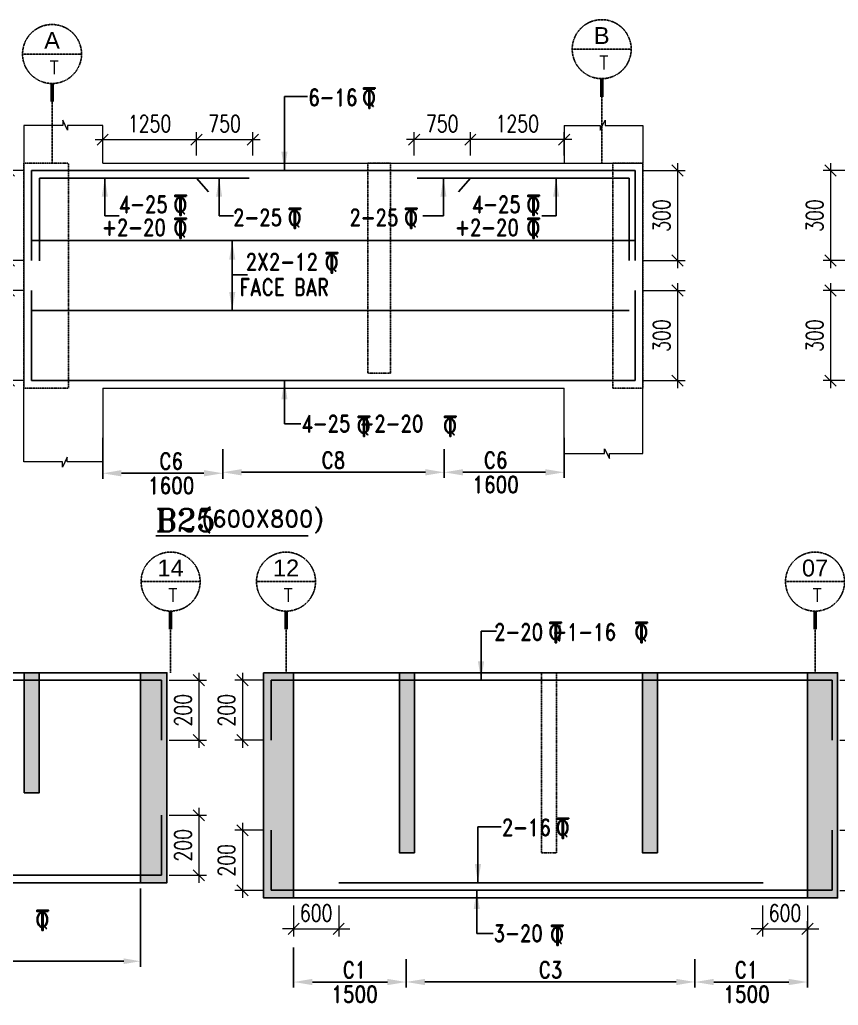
# Model space of a CAD drawing. Header units: millimetres. Extents: x 2061841 to 105821645, y -77612 to 48520811.
# Drawn here: x 2562971 to 2573880, y 15171 to 28305 of the extents above; entities that cross this region are included whole.
import ezdxf
from ezdxf.enums import TextEntityAlignment as Align

# ---------------------------------------------------------------- set-up
doc = ezdxf.new("R2010")
doc.units = ezdxf.units.MM
doc.header["$LTSCALE"] = 10
doc.header["$MEASUREMENT"] = 0
for name, pattern in [('$0$HIDDEN', [0.375, 0.25, -0.125]), ('BASEMENT COLUMN SETTING OUT-PART 2_R4$0$CENTER', [2, 1.25, -0.25, 0.25, -0.25]), ('CENTER', [2, 1.25, -0.25, 0.25, -0.25])]:
    doc.linetypes.add(name, pattern=pattern)
for name, color, linetype in [('A-Grid-Tower', 8, 'CENTER'), ('BASEMENT COLUMN SETTING OUT-PART 2_R4$0$A-GRID-MAIN', 2, 'BASEMENT COLUMN SETTING OUT-PART 2_R4$0$CENTER'), ('BEAM', 4, 'Continuous'), ('BEAM HATCH', 252, 'Continuous'), ('BEAM STIRRUPS', 3, 'Continuous'), ('LEADER', 3, 'Continuous'), ('REIN', 1, 'Continuous'), ('SHEET', 7, 'Continuous'), ('VIN_BEAM', 4, 'Continuous')]:
    doc.layers.add(name, color=color, linetype=linetype)
doc.layers.add('TEXT', color=2, linetype='Continuous', lineweight=25)
doc.layers.add('VIN_SLAB DIMENSION', color=3, linetype='Continuous', lineweight=13)
doc.styles.add('200', font='romand.shx', dxfattribs={"width": 0.8, "height": 225})
doc.styles.add('BASEMENT COLUMN SETTING OUT-PART 2_R4$0$MAS-TXTL', font='arial.ttf', dxfattribs={"height": 200})
doc.styles.add('BASEMENT COLUMN SETTING OUT-PART 2_R4$0$MAS-TXTS', font='romans.shx', dxfattribs={"width": 0.8, "height": 180})
doc.styles.add('PK', font='romand.shx', dxfattribs={"width": 0.7, "height": 225})
doc.styles.add('PRP 100', font='romand.shx', dxfattribs={"width": 0.75})
doc.styles.add('RD', font='romand.shx', dxfattribs={"width": 0.9, "height": 225})
doc.styles.add('ROMAND', font='romand', dxfattribs={"height": 200})
doc.styles.add('RT', font='romant.shx', dxfattribs={"height": 250})
doc.dimstyles.new('dim', dxfattribs={"dimtxt": 225, "dimasz": 150, "dimexe": 100, "dimexo": 100, "dimgap": 100, "dimtad": 1, "dimdec": 0, "dimlfac": -1, "dimrnd": 5, "dimdsep": 46, "dimtxsty": 'PRP 100', "dimblk": 'OBLIQUE', "dimcen": 1.5, "dimdle": 100, "dimclrd": 3, "dimclre": 3, "dimclrt": 2, "dimadec": 0, "dimazin": 0, "dimtfac": 1, "dimtdec": 0, "dimtix": 1, "dimtmove": 0, "dimatfit": 3, "dimldrblk": 'OBLIQUE', "dimfxl": 200, "dimlwd": -1, "dimlwe": -1, "dimarcsym": 0})
doc.dimstyles.new('GR', dxfattribs={"dimtxt": 225, "dimasz": 100, "dimexe": 50, "dimexo": 50, "dimgap": 40, "dimtad": 1, "dimdec": 0, "dimzin": 0, "dimdsep": 46, "dimtxsty": 'RD', "dimblk1": 'OBLIQUE', "dimblk2": 'OBLIQUE', "dimsah": 1, "dimcen": 0, "dimdle": 100, "dimclrd": 3, "dimclre": 3, "dimclrt": 2, "dimadec": 0, "dimazin": 0, "dimtfac": 1, "dimtdec": 0, "dimtix": 1, "dimtmove": 0, "dimatfit": 3, "dimfxl": 1, "dimtolj": 1, "dimtzin": 0, "dimarcsym": 0})
doc.dimstyles.new('GR2', dxfattribs={"dimtxt": 225, "dimasz": 100, "dimexe": 75, "dimexo": 75, "dimgap": 50, "dimtad": 1, "dimdec": 0, "dimdsep": 46, "dimtxsty": '200', "dimblk1": 'OBLIQUE', "dimblk2": 'OBLIQUE', "dimsah": 1, "dimcen": 50, "dimdle": 75, "dimclrd": 3, "dimclre": 3, "dimclrt": 2, "dimadec": 0, "dimazin": 0, "dimtfac": 1, "dimtdec": 0, "dimtix": 1, "dimtmove": 0, "dimatfit": 3, "dimldrblk": 'OBLIQUE', "dimfxl": 1, "dimtolj": 1, "dimtzin": 0, "dimarcsym": 0})

# ---------------------------------------------------------------- blocks, each defined once
blk = doc.blocks.new('_Oblique')
at = {"color": 0, "linetype": 'ByBlock', "lineweight": -2}
blk.add_line((-0.5, -0.5), (0.5, 0.5), dxfattribs=at)
blk = doc.blocks.new('*D2455')
at = {"layer": 'Defpoints', "color": 0, "transparency": 16777216}
for p in [(2565327, 26707), (2564077, 26395, 0), (2565327, 26395, 0)]:
    blk.add_point(p, dxfattribs=at)
at = {"layer": 'VIN_SLAB DIMENSION', "color": 3, "transparency": 16777216}
for p, q in [((2564077, 26495), (2564077, 26807)), ((2565327, 26495), (2565327, 26807)), ((2563977, 26707), (2565427, 26707))]:
    blk.add_line(p, q, dxfattribs=at)
at = {"layer": 'VIN_SLAB DIMENSION', "color": 3, "transparency": 16777216, "xscale": 150, "yscale": 150, "zscale": 150, "rotation": 180}
blk.add_blockref('_Oblique', (2564077, 26707), dxfattribs=at)
at = {"layer": 'VIN_SLAB DIMENSION', "color": 3, "transparency": 16777216, "xscale": 150, "yscale": 150, "zscale": 150}
blk.add_blockref('_Oblique', (2565327, 26707), dxfattribs=at)
at = {"layer": 'VIN_SLAB DIMENSION', "color": 2, "transparency": 16777216, "insert": (2564702, 26920), "char_height": 225, "attachment_point": 5, "style": 'PRP 100'}
blk.add_mtext('1250', dxfattribs=at)
blk = doc.blocks.new('OBLIQUE')
blk = doc.blocks.new('A$C33BE299A')
at = {"layer": 'SHEET', "color": 4, "style": 'ROMAND'}
for s, height, p in [('T', 170, (-16.2, 0)), ('Q', 125, (-14.4, 26.9))]:
    blk.add_text(s, height=height, dxfattribs=at).set_placement(p)
blk = doc.blocks.new('*D2453')
at = {"layer": 'BEAM STIRRUPS', "color": 3, "lineweight": -2, "ltscale": 0.25, "transparency": 16777216}
for p, q in [((2564582, 16728), (2564582, 15683)), ((2558882, 16555), (2558882, 15683)), ((2564357, 15758), (2559107, 15758))]:
    blk.add_line(p, q, dxfattribs=at)
at = {"layer": 'BEAM STIRRUPS', "color": 3, "linetype": 'Continuous', "ltscale": 0.25, "transparency": 16777216}
for points in [[(2559107, 15796), (2559107, 15721), (2558882, 15758)], [(2564357, 15796), (2564357, 15721), (2564582, 15758)]]:
    blk.add_solid(points, dxfattribs=at)
at = {"layer": 'Defpoints', "color": 0, "linetype": 'Continuous', "ltscale": 0.25, "transparency": 16777216}
for p in [(2564582, 16803, 46), (2558882, 16630, 2), (2558882, 15758)]:
    blk.add_point(p, dxfattribs=at)
at = {"layer": 'BEAM STIRRUPS', "color": 2, "linetype": 'Continuous', "ltscale": 0.25, "transparency": 16777216, "insert": (2561732, 15921), "char_height": 225, "attachment_point": 5, "rotation": 360, "style": '200'}
blk.add_mtext('\\A1;B3', dxfattribs=at)
blk = doc.blocks.new('*D2357')
at = {"layer": 'Defpoints', "color": 0, "transparency": 16777216}
for p in [(2566622, 16603, 0), (2567222, 16603, 0), (2567222, 16189)]:
    blk.add_point(p, dxfattribs=at)
at = {"layer": 'VIN_SLAB DIMENSION', "color": 3, "transparency": 16777216}
for p, q in [((2566622, 16503), (2566622, 16089)), ((2567222, 16503), (2567222, 16089)), ((2566622, 16189), (2566472, 16189)), ((2566622, 16189), (2567222, 16189)), ((2567222, 16189), (2567372, 16189))]:
    blk.add_line(p, q, dxfattribs=at)
at = {"layer": 'VIN_SLAB DIMENSION', "color": 3, "transparency": 16777216, "xscale": 150, "yscale": 150, "zscale": 150}
blk.add_blockref('_Oblique', (2566622, 16189), dxfattribs=at)
at = {"layer": 'VIN_SLAB DIMENSION', "color": 3, "transparency": 16777216, "xscale": 150, "yscale": 150, "zscale": 150, "rotation": 180}
blk.add_blockref('_Oblique', (2567222, 16189), dxfattribs=at)
at = {"layer": 'VIN_SLAB DIMENSION', "color": 2, "transparency": 16777216, "insert": (2566922, 16401), "char_height": 225, "attachment_point": 5, "style": 'PRP 100'}
blk.add_mtext('600', dxfattribs=at)
blk = doc.blocks.new('*D2358')
at = {"layer": 'Defpoints', "color": 0, "transparency": 16777216}
for p in [(2572870, 16603, 0), (2573470, 16603, 0), (2573470, 16189)]:
    blk.add_point(p, dxfattribs=at)
at = {"layer": 'VIN_SLAB DIMENSION', "color": 3, "transparency": 16777216}
for p, q in [((2572870, 16503), (2572870, 16089)), ((2573470, 16503), (2573470, 16089)), ((2572870, 16189), (2572720, 16189)), ((2572870, 16189), (2573470, 16189)), ((2573470, 16189), (2573620, 16189))]:
    blk.add_line(p, q, dxfattribs=at)
at = {"layer": 'VIN_SLAB DIMENSION', "color": 3, "transparency": 16777216, "xscale": 150, "yscale": 150, "zscale": 150}
blk.add_blockref('_Oblique', (2572870, 16189), dxfattribs=at)
at = {"layer": 'VIN_SLAB DIMENSION', "color": 3, "transparency": 16777216, "xscale": 150, "yscale": 150, "zscale": 150, "rotation": 180}
blk.add_blockref('_Oblique', (2573470, 16189), dxfattribs=at)
at = {"layer": 'VIN_SLAB DIMENSION', "color": 2, "transparency": 16777216, "insert": (2573170, 16401), "char_height": 225, "attachment_point": 5, "style": 'PRP 100'}
blk.add_mtext('600', dxfattribs=at)
blk = doc.blocks.new('*D2407')
at = {"layer": 'Defpoints', "color": 0, "transparency": 16777216}
for p in [(2566077, 26707), (2565327, 26395), (2566077, 26395)]:
    blk.add_point(p, dxfattribs=at)
at = {"layer": 'VIN_SLAB DIMENSION', "color": 3, "transparency": 16777216}
for p, q in [((2565327, 26495), (2565327, 26807)), ((2566077, 26495), (2566077, 26807)), ((2565227, 26707), (2566177, 26707))]:
    blk.add_line(p, q, dxfattribs=at)
at = {"layer": 'VIN_SLAB DIMENSION', "color": 3, "transparency": 16777216, "xscale": 150, "yscale": 150, "zscale": 150, "rotation": 180}
blk.add_blockref('_Oblique', (2565327, 26707), dxfattribs=at)
at = {"layer": 'VIN_SLAB DIMENSION', "color": 3, "transparency": 16777216, "xscale": 150, "yscale": 150, "zscale": 150}
blk.add_blockref('_Oblique', (2566077, 26707), dxfattribs=at)
at = {"layer": 'VIN_SLAB DIMENSION', "color": 2, "transparency": 16777216, "insert": (2565702, 26920), "char_height": 225, "attachment_point": 5, "style": 'PRP 100'}
blk.add_mtext('750', dxfattribs=at)
blk = doc.blocks.new('*D2286')
at = {"layer": 'Defpoints', "color": 0, "transparency": 16777216}
for p in [(2568977, 26707), (2568977, 26395, 0), (2570227, 26395, 0)]:
    blk.add_point(p, dxfattribs=at)
at = {"layer": 'VIN_SLAB DIMENSION', "color": 3, "transparency": 16777216}
for p, q in [((2568977, 26495), (2568977, 26807)), ((2570227, 26495), (2570227, 26807)), ((2570327, 26707), (2568877, 26707))]:
    blk.add_line(p, q, dxfattribs=at)
at = {"layer": 'VIN_SLAB DIMENSION', "color": 3, "transparency": 16777216, "xscale": 150, "yscale": 150, "zscale": 150, "rotation": 180}
blk.add_blockref('_Oblique', (2568977, 26707), dxfattribs=at)
at = {"layer": 'VIN_SLAB DIMENSION', "color": 3, "transparency": 16777216, "xscale": 150, "yscale": 150, "zscale": 150}
blk.add_blockref('_Oblique', (2570227, 26707), dxfattribs=at)
at = {"layer": 'VIN_SLAB DIMENSION', "color": 2, "transparency": 16777216, "insert": (2569602, 26920), "char_height": 225, "attachment_point": 5, "style": 'PRP 100'}
blk.add_mtext('1250', dxfattribs=at)
blk = doc.blocks.new('*D2287')
at = {"layer": 'Defpoints', "color": 0, "transparency": 16777216}
for p in [(2568227, 26707), (2568227, 26395), (2568977, 26395)]:
    blk.add_point(p, dxfattribs=at)
at = {"layer": 'VIN_SLAB DIMENSION', "color": 3, "transparency": 16777216}
for p, q in [((2568227, 26495), (2568227, 26807)), ((2568977, 26495), (2568977, 26807)), ((2569077, 26707), (2568127, 26707))]:
    blk.add_line(p, q, dxfattribs=at)
at = {"layer": 'VIN_SLAB DIMENSION', "color": 3, "transparency": 16777216, "xscale": 150, "yscale": 150, "zscale": 150, "rotation": 180}
blk.add_blockref('_Oblique', (2568227, 26707), dxfattribs=at)
at = {"layer": 'VIN_SLAB DIMENSION', "color": 3, "transparency": 16777216, "xscale": 150, "yscale": 150, "zscale": 150}
blk.add_blockref('_Oblique', (2568977, 26707), dxfattribs=at)
at = {"layer": 'VIN_SLAB DIMENSION', "color": 2, "transparency": 16777216, "insert": (2568602, 26920), "char_height": 225, "attachment_point": 5, "style": 'PRP 100'}
blk.add_mtext('750', dxfattribs=at)
blk = doc.blocks.new('*D2288')
at = {"layer": 'BEAM', "color": 3, "lineweight": -2, "transparency": 16777216}
for p, q in [((2564077, 22735), (2564077, 22186)), ((2565677, 22580), (2565677, 22186)), ((2564327, 22261), (2565427, 22261))]:
    blk.add_line(p, q, dxfattribs=at)
at = {"layer": 'BEAM', "color": 3, "transparency": 16777216}
for points in [[(2564327, 22303), (2564327, 22219), (2564077, 22261)], [(2565427, 22303), (2565427, 22219), (2565677, 22261)]]:
    blk.add_solid(points, dxfattribs=at)
at = {"layer": 'Defpoints', "color": 0, "transparency": 16777216}
for p in [(2564077, 22810, 0), (2565677, 22655, 0), (2565677, 22261)]:
    blk.add_point(p, dxfattribs=at)
at = {"layer": 'BEAM', "color": 2, "transparency": 16777216, "char_height": 225, "attachment_point": 5, "style": '200'}
for s, insert in [('\\A1;C6', (2564990, 22423)), ('\\A1;1600', (2564990, 22098))]:
    blk.add_mtext(s, dxfattribs=dict(at, insert=insert))
blk = doc.blocks.new('*D2289')
at = {"layer": 'BEAM', "color": 3, "lineweight": -2, "transparency": 16777216}
for p, q in [((2570227, 22735), (2570227, 22199)), ((2568627, 22580), (2568627, 22199)), ((2569977, 22274), (2568877, 22274))]:
    blk.add_line(p, q, dxfattribs=at)
at = {"layer": 'BEAM', "color": 3, "transparency": 16777216}
for points in [[(2568877, 22315), (2568877, 22232), (2568627, 22274)], [(2569977, 22315), (2569977, 22232), (2570227, 22274)]]:
    blk.add_solid(points, dxfattribs=at)
at = {"layer": 'Defpoints', "color": 0, "transparency": 16777216}
for p in [(2570227, 22810, 0), (2568627, 22655, 0), (2568627, 22274)]:
    blk.add_point(p, dxfattribs=at)
at = {"layer": 'BEAM', "color": 2, "transparency": 16777216, "char_height": 225, "attachment_point": 5, "style": '200'}
for s, insert in [('\\A1;C6', (2569314, 22436)), ('\\A1;1600', (2569314, 22111))]:
    blk.add_mtext(s, dxfattribs=dict(at, insert=insert))
blk = doc.blocks.new('*D2290')
at = {"layer": 'BEAM', "color": 3, "lineweight": -2, "transparency": 16777216}
for p, q in [((2565677, 22505), (2565677, 22199)), ((2568627, 22580), (2568627, 22199)), ((2565927, 22274), (2568377, 22274))]:
    blk.add_line(p, q, dxfattribs=at)
at = {"layer": 'BEAM', "color": 3, "transparency": 16777216}
for points in [[(2565927, 22316), (2565927, 22232), (2565677, 22274)], [(2568377, 22316), (2568377, 22232), (2568627, 22274)]]:
    blk.add_solid(points, dxfattribs=at)
at = {"layer": 'Defpoints', "color": 0, "transparency": 16777216}
for p in [(2568627, 22655, 14), (2565677, 22580), (2568627, 22274)]:
    blk.add_point(p, dxfattribs=at)
at = {"layer": 'BEAM', "color": 2, "transparency": 16777216, "insert": (2567152, 22436), "char_height": 225, "attachment_point": 5, "style": '200'}
blk.add_mtext('\\A1;C8', dxfattribs=at)
blk = doc.blocks.new('*D2308')
at = {"layer": 'BEAM', "color": 3, "lineweight": -2, "transparency": 16777216}
for p, q in [((2566622, 15943), (2566622, 15406)), ((2568122, 15788), (2568122, 15406)), ((2566872, 15481), (2567872, 15481))]:
    blk.add_line(p, q, dxfattribs=at)
at = {"layer": 'BEAM', "color": 3, "transparency": 16777216}
for points in [[(2566872, 15523), (2566872, 15440), (2566622, 15481)], [(2567872, 15523), (2567872, 15440), (2568122, 15481)]]:
    blk.add_solid(points, dxfattribs=at)
at = {"layer": 'Defpoints', "color": 0, "transparency": 16777216}
for p in [(2566622, 16018, 0), (2568122, 15863, 0), (2568122, 15481)]:
    blk.add_point(p, dxfattribs=at)
at = {"layer": 'BEAM', "color": 2, "transparency": 16777216, "char_height": 225, "attachment_point": 5, "style": '200'}
for s, insert in [('\\A1;C1', (2567434, 15644)), ('\\A1;1500', (2567434, 15319))]:
    blk.add_mtext(s, dxfattribs=dict(at, insert=insert))
blk = doc.blocks.new('*D2309')
at = {"layer": 'BEAM', "color": 3, "lineweight": -2, "transparency": 16777216}
for p, q in [((2573470, 16292), (2573470, 15406)), ((2571970, 15788), (2571970, 15406)), ((2573220, 15481), (2572220, 15481))]:
    blk.add_line(p, q, dxfattribs=at)
at = {"layer": 'BEAM', "color": 3, "transparency": 16777216}
for points in [[(2572220, 15523), (2572220, 15440), (2571970, 15481)], [(2573220, 15523), (2573220, 15440), (2573470, 15481)]]:
    blk.add_solid(points, dxfattribs=at)
at = {"layer": 'Defpoints', "color": 0, "transparency": 16777216}
for p in [(2573470, 16367, 0), (2571970, 15863, 0), (2571970, 15481)]:
    blk.add_point(p, dxfattribs=at)
at = {"layer": 'BEAM', "color": 2, "transparency": 16777216, "char_height": 225, "attachment_point": 5, "style": '200'}
for s, insert in [('\\A1;C1', (2572658, 15644)), ('\\A1;1500', (2572658, 15319))]:
    blk.add_mtext(s, dxfattribs=dict(at, insert=insert))
blk = doc.blocks.new('*D2310')
at = {"layer": 'BEAM', "color": 3, "lineweight": -2, "transparency": 16777216}
for p, q in [((2571970, 15788), (2571970, 15407)), ((2568122, 15713), (2568122, 15407)), ((2568372, 15482), (2571720, 15482))]:
    blk.add_line(p, q, dxfattribs=at)
at = {"layer": 'BEAM', "color": 3, "transparency": 16777216}
for points in [[(2568372, 15523), (2568372, 15440), (2568122, 15482)], [(2571720, 15523), (2571720, 15440), (2571970, 15482)]]:
    blk.add_solid(points, dxfattribs=at)
at = {"layer": 'Defpoints', "color": 0, "transparency": 16777216}
for p in [(2568122, 15788), (2571970, 15863, 14), (2571970, 15482)]:
    blk.add_point(p, dxfattribs=at)
at = {"layer": 'BEAM', "color": 2, "transparency": 16777216, "insert": (2570046, 15644), "char_height": 225, "attachment_point": 5, "style": '200'}
blk.add_mtext('\\A1;C3', dxfattribs=at)
blk = doc.blocks.new('BASEMENT COLUMN SETTING OUT-PART 2_R4$0$GRID TARGET1')
blk.add_wipeout([(393, -655), (392, -641), (392, -628), (390, -614), (389, -600), (387, -587), (384, -573), (381, -560), (377, -547), (373, -534), (369, -521), (364, -508), (359, -495), (353, -483), (347, -471), (340, -459), (333, -447), (325, -435), (318, -424), (309, -413), (301, -403), (292, -392), (282, -382), (273, -373), (263, -363), (252, -354), (242, -346), (231, -337), (220, -330), (208, -322), (196, -315), (184, -308), (172, -302), (160, -296), (147, -291), (134, -286), (121, -282), (108, -278), (95, -274), (82, -271), (68, -268), (55, -266), (41, -265), (27, -263), (14, -263), (0, -262), (-14, -263), (-27, -263), (-41, -265), (-55, -266), (-68, -268), (-82, -271), (-95, -274), (-108, -278), (-121, -282), (-134, -286), (-147, -291), (-160, -296), (-172, -302), (-184, -308), (-196, -315), (-208, -322), (-220, -330), (-231, -337), (-242, -346), (-252, -354), (-263, -363), (-273, -373), (-282, -382), (-292, -392), (-301, -403), (-309, -413), (-318, -424), (-325, -435), (-333, -447), (-340, -459), (-347, -471), (-353, -483), (-359, -495), (-364, -508), (-369, -521), (-373, -534), (-377, -547), (-381, -560), (-384, -573), (-387, -587), (-389, -600), (-390, -614), (-392, -628), (-392, -641), (-393, -655), (-392, -669), (-392, -682), (-390, -696), (-389, -710), (-387, -723), (-384, -737), (-381, -750), (-377, -763), (-373, -776), (-369, -789), (-364, -802), (-359, -815), (-353, -827), (-347, -839), (-340, -851), (-333, -863), (-325, -875), (-318, -886), (-309, -897), (-301, -907), (-292, -918), (-282, -928), (-273, -937), (-263, -947), (-252, -956), (-242, -964), (-231, -973), (-220, -981), (-208, -988), (-196, -995), (-184, -1002), (-172, -1008), (-160, -1014), (-147, -1019), (-134, -1024), (-121, -1028), (-108, -1032), (-95, -1036), (-82, -1039), (-68, -1042), (-55, -1044), (-41, -1046), (-27, -1047), (-14, -1047), (0, -1048), (14, -1047), (27, -1047), (41, -1046), (55, -1044), (68, -1042), (82, -1039), (95, -1036), (108, -1032), (121, -1028), (134, -1024), (147, -1019), (160, -1014), (172, -1008), (184, -1002), (196, -995), (208, -988), (220, -981), (231, -973), (242, -964), (252, -956), (263, -947), (273, -937), (282, -928), (292, -918), (301, -907), (309, -897), (318, -886), (325, -875), (333, -863), (340, -851), (347, -839), (353, -827), (359, -815), (364, -802), (369, -789), (373, -776), (377, -763), (381, -750), (384, -737), (387, -723), (389, -710), (390, -696), (392, -682), (392, -669)])
blk.add_line((-393, -655), (393, -655))
at = {"const_width": 48.8}
blk.add_lwpolyline([(0, -1048), (0, -1292)], dxfattribs=at)
blk.add_circle((0, -655), 393)
for tag, height, style, p in [('AS', 225, 'BASEMENT COLUMN SETTING OUT-PART 2_R4$0$MAS-TXTL', (0, -586)), ('REF', 180, 'BASEMENT COLUMN SETTING OUT-PART 2_R4$0$MAS-TXTS', (29, -925))]:
    blk.add_attdef(tag, text='', height=height, dxfattribs=dict(style=style)).set_placement(p, align=Align.CENTER)
blk = doc.blocks.new('*D1504')
at = {"layer": 'Defpoints', "color": 0, "transparency": 16777216}
for p in [(2563126, 26295), (2562825, 25095), (2563126, 25095)]:
    blk.add_point(p, dxfattribs=at)
at = {"layer": 'VIN_SLAB DIMENSION', "color": 3, "transparency": 16777216}
for p, q in [((2563026, 26295), (2562725, 26295)), ((2562825, 26395), (2562825, 24995)), ((2563026, 25095), (2562725, 25095))]:
    blk.add_line(p, q, dxfattribs=at)
at = {"layer": 'VIN_SLAB DIMENSION', "color": 3, "transparency": 16777216, "xscale": 150, "yscale": 150, "zscale": 150}
for p, rotation in [((2562825, 26295), 90), ((2562825, 25095), 270)]:
    blk.add_blockref('_Oblique', p, dxfattribs=dict(at, rotation=rotation))
at = {"layer": 'VIN_SLAB DIMENSION', "color": 2, "transparency": 16777216, "insert": (2562612, 25695), "char_height": 225, "attachment_point": 5, "rotation": 90, "style": 'PRP 100'}
blk.add_mtext('300', dxfattribs=at)
blk = doc.blocks.new('*D1505')
at = {"layer": 'Defpoints', "color": 0, "transparency": 16777216}
for p in [(2563126, 24695), (2562825, 23495), (2563126, 23495)]:
    blk.add_point(p, dxfattribs=at)
at = {"layer": 'VIN_SLAB DIMENSION', "color": 3, "transparency": 16777216}
for p, q in [((2563026, 24695), (2562725, 24695)), ((2562825, 24795), (2562825, 23395)), ((2563026, 23495), (2562725, 23495))]:
    blk.add_line(p, q, dxfattribs=at)
at = {"layer": 'VIN_SLAB DIMENSION', "color": 3, "transparency": 16777216, "xscale": 150, "yscale": 150, "zscale": 150}
for p, rotation in [((2562825, 24695), 90), ((2562825, 23495), 270)]:
    blk.add_blockref('_Oblique', p, dxfattribs=dict(at, rotation=rotation))
at = {"layer": 'VIN_SLAB DIMENSION', "color": 2, "transparency": 16777216, "insert": (2562612, 24095), "char_height": 225, "attachment_point": 5, "rotation": 90, "style": 'PRP 100'}
blk.add_mtext('300', dxfattribs=at)
blk = doc.blocks.new('*D1506')
at = {"layer": 'Defpoints', "color": 0, "transparency": 16777216}
for p in [(2571173, 26295), (2571173, 25095), (2571738, 25095)]:
    blk.add_point(p, dxfattribs=at)
at = {"layer": 'VIN_SLAB DIMENSION', "color": 3, "transparency": 16777216}
for p, q in [((2571273, 26295), (2571838, 26295)), ((2571738, 26395), (2571738, 24995)), ((2571273, 25095), (2571838, 25095))]:
    blk.add_line(p, q, dxfattribs=at)
at = {"layer": 'VIN_SLAB DIMENSION', "color": 3, "transparency": 16777216, "xscale": 150, "yscale": 150, "zscale": 150}
for p, rotation in [((2571738, 26295), 90), ((2571738, 25095), 270)]:
    blk.add_blockref('_Oblique', p, dxfattribs=dict(at, rotation=rotation))
at = {"layer": 'VIN_SLAB DIMENSION', "color": 2, "transparency": 16777216, "insert": (2571526, 25695), "char_height": 225, "attachment_point": 5, "rotation": 90, "style": 'PRP 100'}
blk.add_mtext('300', dxfattribs=at)
blk = doc.blocks.new('*D1507')
at = {"layer": 'Defpoints', "color": 0, "transparency": 16777216}
for p in [(2571173, 24695), (2571173, 23495), (2571738, 23495)]:
    blk.add_point(p, dxfattribs=at)
at = {"layer": 'VIN_SLAB DIMENSION', "color": 3, "transparency": 16777216}
for p, q in [((2571273, 24695), (2571838, 24695)), ((2571738, 24795), (2571738, 23395)), ((2571273, 23495), (2571838, 23495))]:
    blk.add_line(p, q, dxfattribs=at)
at = {"layer": 'VIN_SLAB DIMENSION', "color": 3, "transparency": 16777216, "xscale": 150, "yscale": 150, "zscale": 150}
for p, rotation in [((2571738, 24695), 90), ((2571738, 23495), 270)]:
    blk.add_blockref('_Oblique', p, dxfattribs=dict(at, rotation=rotation))
at = {"layer": 'VIN_SLAB DIMENSION', "color": 2, "transparency": 16777216, "insert": (2571526, 24095), "char_height": 225, "attachment_point": 5, "rotation": 90, "style": 'PRP 100'}
blk.add_mtext('300', dxfattribs=at)
blk = doc.blocks.new('*D1508')
at = {"layer": 'Defpoints', "color": 0, "transparency": 16777216}
for p in [(2574079, 26295), (2573777, 25095), (2574079, 25095)]:
    blk.add_point(p, dxfattribs=at)
at = {"layer": 'VIN_SLAB DIMENSION', "color": 3, "transparency": 16777216}
for p, q in [((2573979, 26295), (2573677, 26295)), ((2573777, 26395), (2573777, 24995)), ((2573979, 25095), (2573677, 25095))]:
    blk.add_line(p, q, dxfattribs=at)
at = {"layer": 'VIN_SLAB DIMENSION', "color": 3, "transparency": 16777216, "xscale": 150, "yscale": 150, "zscale": 150}
for p, rotation in [((2573777, 26295), 90), ((2573777, 25095), 270)]:
    blk.add_blockref('_Oblique', p, dxfattribs=dict(at, rotation=rotation))
at = {"layer": 'VIN_SLAB DIMENSION', "color": 2, "transparency": 16777216, "insert": (2573565, 25695), "char_height": 225, "attachment_point": 5, "rotation": 90, "style": 'PRP 100'}
blk.add_mtext('300', dxfattribs=at)
blk = doc.blocks.new('*D1509')
at = {"layer": 'Defpoints', "color": 0, "transparency": 16777216}
for p in [(2574079, 24695), (2573777, 23495), (2574079, 23495)]:
    blk.add_point(p, dxfattribs=at)
at = {"layer": 'VIN_SLAB DIMENSION', "color": 3, "transparency": 16777216}
for p, q in [((2573979, 24695), (2573677, 24695)), ((2573777, 24795), (2573777, 23395)), ((2573979, 23495), (2573677, 23495))]:
    blk.add_line(p, q, dxfattribs=at)
at = {"layer": 'VIN_SLAB DIMENSION', "color": 3, "transparency": 16777216, "xscale": 150, "yscale": 150, "zscale": 150}
for p, rotation in [((2573777, 24695), 90), ((2573777, 23495), 270)]:
    blk.add_blockref('_Oblique', p, dxfattribs=dict(at, rotation=rotation))
at = {"layer": 'VIN_SLAB DIMENSION', "color": 2, "transparency": 16777216, "insert": (2573565, 24095), "char_height": 225, "attachment_point": 5, "rotation": 90, "style": 'PRP 100'}
blk.add_mtext('300', dxfattribs=at)
blk = doc.blocks.new('*D1325')
at = {"layer": 'Defpoints', "color": 0, "transparency": 16777216}
for p in [(2564862, 19503, 52), (2564862, 18703, 51), (2565360, 18703)]:
    blk.add_point(p, dxfattribs=at)
at = {"layer": 'VIN_SLAB DIMENSION', "color": 3, "transparency": 16777216}
for p, q in [((2565360, 19603), (2565360, 18603)), ((2564962, 19503), (2565460, 19503)), ((2564962, 18703), (2565460, 18703))]:
    blk.add_line(p, q, dxfattribs=at)
at = {"layer": 'VIN_SLAB DIMENSION', "color": 3, "transparency": 16777216, "xscale": 150, "yscale": 150, "zscale": 150}
for p, rotation in [((2565360, 19503), 90), ((2565360, 18703), 270)]:
    blk.add_blockref('_Oblique', p, dxfattribs=dict(at, rotation=rotation))
at = {"layer": 'VIN_SLAB DIMENSION', "color": 2, "transparency": 16777216, "insert": (2565147, 19103), "char_height": 225, "attachment_point": 5, "rotation": 90, "style": 'PRP 100'}
blk.add_mtext('200', dxfattribs=at)
blk = doc.blocks.new('*D1326')
at = {"layer": 'Defpoints', "color": 0, "transparency": 16777216}
for p in [(2564862, 17703, 52), (2564862, 16903, 51), (2565360, 16903)]:
    blk.add_point(p, dxfattribs=at)
at = {"layer": 'VIN_SLAB DIMENSION', "color": 3, "transparency": 16777216}
for p, q in [((2565360, 17803), (2565360, 16803)), ((2564962, 17703), (2565460, 17703)), ((2564962, 16903), (2565460, 16903))]:
    blk.add_line(p, q, dxfattribs=at)
at = {"layer": 'VIN_SLAB DIMENSION', "color": 3, "transparency": 16777216, "xscale": 150, "yscale": 150, "zscale": 150}
for p, rotation in [((2565360, 17703), 90), ((2565360, 16903), 270)]:
    blk.add_blockref('_Oblique', p, dxfattribs=dict(at, rotation=rotation))
at = {"layer": 'VIN_SLAB DIMENSION', "color": 2, "transparency": 16777216, "insert": (2565147, 17303), "char_height": 225, "attachment_point": 5, "rotation": 90, "style": 'PRP 100'}
blk.add_mtext('200', dxfattribs=at)
blk = doc.blocks.new('*D1327')
at = {"layer": 'Defpoints', "color": 0, "transparency": 16777216}
for p in [(2566322, 19503, 52), (2565940, 18703), (2566322, 18703, 51)]:
    blk.add_point(p, dxfattribs=at)
at = {"layer": 'VIN_SLAB DIMENSION', "color": 3, "transparency": 16777216}
for p, q in [((2565940, 19603), (2565940, 18603)), ((2566222, 19503), (2565840, 19503)), ((2566222, 18703), (2565840, 18703))]:
    blk.add_line(p, q, dxfattribs=at)
at = {"layer": 'VIN_SLAB DIMENSION', "color": 3, "transparency": 16777216, "xscale": 150, "yscale": 150, "zscale": 150}
for p, rotation in [((2565940, 19503), 90), ((2565940, 18703), 270)]:
    blk.add_blockref('_Oblique', p, dxfattribs=dict(at, rotation=rotation))
at = {"layer": 'VIN_SLAB DIMENSION', "color": 2, "transparency": 16777216, "insert": (2565727, 19103), "char_height": 225, "attachment_point": 5, "rotation": 90, "style": 'PRP 100'}
blk.add_mtext('200', dxfattribs=at)
blk = doc.blocks.new('*D1328')
at = {"layer": 'Defpoints', "color": 0, "transparency": 16777216}
for p in [(2566322, 17503, 52), (2565940, 16703), (2566322, 16703, 51)]:
    blk.add_point(p, dxfattribs=at)
at = {"layer": 'VIN_SLAB DIMENSION', "color": 3, "transparency": 16777216}
for p, q in [((2565940, 17603), (2565940, 16603)), ((2566222, 17503), (2565840, 17503)), ((2566222, 16703), (2565840, 16703))]:
    blk.add_line(p, q, dxfattribs=at)
at = {"layer": 'VIN_SLAB DIMENSION', "color": 3, "transparency": 16777216, "xscale": 150, "yscale": 150, "zscale": 150}
for p, rotation in [((2565940, 17503), 90), ((2565940, 16703), 270)]:
    blk.add_blockref('_Oblique', p, dxfattribs=dict(at, rotation=rotation))
at = {"layer": 'VIN_SLAB DIMENSION', "color": 2, "transparency": 16777216, "insert": (2565727, 17103), "char_height": 225, "attachment_point": 5, "rotation": 90, "style": 'PRP 100'}
blk.add_mtext('200', dxfattribs=at)
blk = doc.blocks.new('*D1329')
at = {"layer": 'Defpoints', "color": 0, "transparency": 16777216}
for p in [(2573800, 19503, 52), (2573800, 18703, 51), (2574317, 18703)]:
    blk.add_point(p, dxfattribs=at)
at = {"layer": 'VIN_SLAB DIMENSION', "color": 3, "transparency": 16777216}
for p, q in [((2574317, 19603), (2574317, 18603)), ((2573900, 19503), (2574417, 19503)), ((2573900, 18703), (2574417, 18703))]:
    blk.add_line(p, q, dxfattribs=at)
at = {"layer": 'VIN_SLAB DIMENSION', "color": 3, "transparency": 16777216, "xscale": 150, "yscale": 150, "zscale": 150}
for p, rotation in [((2574317, 19503), 90), ((2574317, 18703), 270)]:
    blk.add_blockref('_Oblique', p, dxfattribs=dict(at, rotation=rotation))
at = {"layer": 'VIN_SLAB DIMENSION', "color": 2, "transparency": 16777216, "insert": (2574105, 19103), "char_height": 225, "attachment_point": 5, "rotation": 90, "style": 'PRP 100'}
blk.add_mtext('200', dxfattribs=at)
blk = doc.blocks.new('*D1330')
at = {"layer": 'Defpoints', "color": 0, "transparency": 16777216}
for p in [(2573800, 17503, 52), (2573800, 16703, 51), (2574317, 16703)]:
    blk.add_point(p, dxfattribs=at)
at = {"layer": 'VIN_SLAB DIMENSION', "color": 3, "transparency": 16777216}
for p, q in [((2574317, 17603), (2574317, 16603)), ((2573900, 17503), (2574417, 17503)), ((2573900, 16703), (2574417, 16703))]:
    blk.add_line(p, q, dxfattribs=at)
at = {"layer": 'VIN_SLAB DIMENSION', "color": 3, "transparency": 16777216, "xscale": 150, "yscale": 150, "zscale": 150}
for p, rotation in [((2574317, 17503), 90), ((2574317, 16703), 270)]:
    blk.add_blockref('_Oblique', p, dxfattribs=dict(at, rotation=rotation))
at = {"layer": 'VIN_SLAB DIMENSION', "color": 2, "transparency": 16777216, "insert": (2574105, 17103), "char_height": 225, "attachment_point": 5, "rotation": 90, "style": 'PRP 100'}
blk.add_mtext('200', dxfattribs=at)

msp = doc.modelspace()

# ---------------------------------------------------------------- hatches: boundary and pattern name
at = {"layer": 'BEAM HATCH'}
for points in [[(2563032.5, 19603.1), (2563232.5, 19603.1), (2563232.5, 18003.1), (2563032.5, 18003.1)], [(2564582.5, 19603.1), (2564932.5, 19603.1), (2564932.5, 16803.1), (2564582.5, 16803.1)], [(2566221.6, 19603.1), (2566621.6, 19603.1), (2566621.6, 16603.1), (2566221.6, 16603.1)], [(2568030.5, 19603.1), (2568230.5, 19603.1), (2568230.5, 17203.1), (2568030.5, 17203.1)], [(2571270.5, 19603.1), (2571470.5, 19603.1), (2571470.5, 17203.1), (2571270.5, 17203.1)], [(2573470.5, 19603.1), (2573870.5, 19603.1), (2573870.5, 16603.1), (2573470.5, 16603.1)]]:
    msp.add_hatch(color=252, dxfattribs=at).paths.add_polyline_path(points)

# ---------------------------------------------------------------- linework, layer by layer
at = {"layer": 'A-Grid-Tower', "color": 6}
for p, q in [((2563402.3, 27211.3, 0), (2563402.3, 26395.4, 0)), ((2570727.3, 27275.8, 0), (2570727.3, 26395.4, 0)), ((2564982.5, 19603.1, 103.1), (2564982.5, 20180.4, 103.1)), ((2566520.4, 19603.1, 103.1), (2566520.4, 20180.4, 103.1)), ((2573570.4, 19603.1, 103.1), (2573570.4, 20180.4, 103.1))]:
    msp.add_line(p, q, dxfattribs=at)
at = {"layer": 'BEAM', "lineweight": 13}
for p, q in [((2563546.7, 26966, -51.6), (2563546.7, 26895.4, -51.6)), ((2563609.8, 26834.4, -51.6), (2563546.7, 26966, -51.6)), ((2570708.4, 26834.4, -51.6), (2570771.5, 26966, -51.6)), ((2570771.5, 26966, -51.6), (2570771.5, 26895.4, -51.6)), ((2563027.3, 26895.4, -51.6), (2563027.3, 26395.4, -51.6)), ((2563546.7, 26895.4, -51.6), (2563027.3, 26895.4, 0)), ((2563609.8, 26895.4, -51.6), (2563609.8, 26834.4, -51.6)), ((2564077.3, 26895.4, 0), (2563609.8, 26895.4, -51.6)), ((2564077.3, 26395.4, 0), (2564077.3, 26895.4, 0)), ((2570227.3, 26895.4, 0), (2570227.3, 26395.4, 0)), ((2570227.3, 26895.4, 0), (2570708.4, 26895.4, -51.6)), ((2570708.4, 26895.4, -51.6), (2570708.4, 26834.4, -51.6)), ((2570771.5, 26895.4, -51.6), (2571277.3, 26895.4, 51.6)), ((2571277.3, 26895.4, 0), (2571277.3, 26395.4, 0)), ((2563027.3, 26395.4, 0), (2563027.3, 23395.4, 0)), ((2564077.3, 26395.4, 0), (2571277.3, 26395.4, 0)), ((2571277.3, 22526.4, 0), (2571277.3, 26395.4, 0)), ((2563027.3, 22412.5, -51.6), (2563027.3, 23395.4, -51.6)), ((2564077.3, 23395.4, 0), (2570227.3, 23395.4, 0)), ((2564077.3, 23395.4, 0), (2564077.3, 22412.5, 0)), ((2570227.3, 22526.4, 0), (2570227.3, 23395.4, 0)), ((2563604.3, 22473.4, -51.6), (2563541.2, 22341.8, -51.6)), ((2563604.3, 22412.5, -51.6), (2563604.3, 22473.4, -51.6)), ((2570227.3, 22526.4, 0), (2570765.8, 22526.4, -51.6)), ((2570765.8, 22526.4, -51.6), (2570765.8, 22587.3, -51.6)), ((2570765.8, 22587.3, -51.6), (2570828.9, 22455.7, -51.6)), ((2570828.9, 22526.4, -51.6), (2571277.3, 22526.4, 51.6)), ((2570828.9, 22455.7, -51.6), (2570828.9, 22526.4, -51.6)), ((2563541.2, 22412.5, -51.6), (2563027.3, 22412.5, 0)), ((2563541.2, 22341.8, -51.6), (2563541.2, 22412.5, -51.6)), ((2564077.3, 22412.5, 0), (2563604.3, 22412.5, -51.6))]:
    msp.add_line(p, q, dxfattribs=at)
at = {"layer": 'BEAM'}
for p, q in [((2558282.5, 19603.1, 103.1), (2564932.5, 19603.1, 103.1)), ((2564932.5, 19603.1, 103.1), (2564932.5, 17203.1, 103.1)), ((2566221.6, 19603.1, 103.1), (2566221.6, 17203.1, 103.1)), ((2566221.6, 19603.1, 103.1), (2573870.5, 19603.1, 103.1)), ((2573870.5, 19603.1, 103.1), (2573870.5, 17203.1, 103.1)), ((2564932.5, 19503.1, 103.1), (2564932.5, 17303.1, 103.1)), ((2573870.5, 19503.1, 103.1), (2573870.5, 17303.1, 103.1)), ((2558882.5, 16803.1, 103.1), (2564582.5, 16803.1, 103.1)), ((2566621.6, 16603.1, 103.1), (2573520.5, 16603.1, 103.1))]:
    msp.add_line(p, q, dxfattribs=at)
at = {"layer": 'BEAM', "elevation": 103.1}
for points in [[(2563032.5, 19603.1), (2563232.5, 19603.1), (2563232.5, 18003.1), (2563032.5, 18003.1)], [(2564582.5, 19603.1), (2564932.5, 19603.1), (2564932.5, 16803.1), (2564582.5, 16803.1)], [(2566221.6, 19603.1), (2566621.6, 19603.1), (2566621.6, 16603.1), (2566221.6, 16603.1)], [(2568030.5, 19603.1), (2568230.5, 19603.1), (2568230.5, 17203.1), (2568030.5, 17203.1)], [(2571270.5, 19603.1), (2571470.5, 19603.1), (2571470.5, 17203.1), (2571270.5, 17203.1)], [(2573470.5, 19603.1), (2573870.5, 19603.1), (2573870.5, 16603.1), (2573470.5, 16603.1)]]:
    msp.add_lwpolyline(points, close=True, dxfattribs=at)
at = {"layer": 'LEADER', "color": 3}
msp.add_line((2565803.7, 24903.9, 0), (2566007, 24903.9, 0), dxfattribs=at)
at = {"layer": 'REIN'}
for p, q in [((2563126.4, 26295.4, 0), (2566917, 26295.4, 0)), ((2563126.4, 26295.4, 0), (2563126.4, 25095.4)), ((2566917, 26295.4, 0), (2571172.8, 26295.4, 0)), ((2571172.8, 26295.4, 0), (2571172.8, 25095.4, 0)), ((2563233.8, 26195.4, 0), (2566030.7, 26195.4, 0)), ((2563233.8, 26195.4, 0), (2563233.8, 25093, 0)), ((2565326.4, 26195.4, 0), (2565487, 26009.4, 0)), ((2568266.2, 26195.4, 0), (2571091.1, 26195.4, 0)), ((2568978.1, 26195.4, 0), (2568817.6, 26009.4, 0)), ((2571091.1, 26195.4, 0), (2571091.1, 25094.5, 0)), ((2563126.4, 25362.1, 0), (2571172.8, 25362.1, 0)), ((2563126.4, 24695.4, 0), (2563126.4, 23495.4, 0)), ((2571172.8, 23495.4, 0), (2571172.8, 24695.4, 0)), ((2563126.4, 24428.7, 0), (2571095.4, 24428.7, 0)), ((2563126.4, 23495.4, 0), (2571172.8, 23495.4, 0)), ((2558382.5, 19503.1, 103.1), (2564861.7, 19503.1, 103.1)), ((2564861.7, 19503.1, 103.1), (2564861.7, 18703.1, 103.1)), ((2566321.6, 19503.1, 103.1), (2573799.7, 19503.1, 103.1)), ((2566321.6, 19503.1, 103.1), (2566321.6, 18703.1, 103.1)), ((2573799.7, 19503.1, 103.1), (2573799.7, 18703.1, 103.1)), ((2564861.7, 17703.1, 103.1), (2564861.7, 16903.1, 103.1)), ((2566321.6, 17503.1, 103.1), (2566321.6, 16703.1, 103.1)), ((2573799.7, 17503.1, 103.1), (2573799.7, 16703.1, 103.1)), ((2558382.5, 16903.1, 103.1), (2564861.7, 16903.1, 103.1)), ((2566321.6, 16703.1, 103.1), (2573799.7, 16703.1, 103.1)), ((2567222.1, 16803.1, 103.1), (2572876.9, 16803.1, 103.1))]:
    msp.add_line(p, q, dxfattribs=at)
at = {"layer": 'VIN_BEAM', "linetype": '$0$HIDDEN'}
for points, elevation in [([(2563622.3, 26395.4), (2563027.3, 26395.4), (2563027.3, 23395.4), (2563622.3, 23395.4)], 0), ([(2567612.3, 26395.4), (2567912.3, 26395.4), (2567912.3, 23595.4), (2567612.3, 23595.4)], 0), ([(2571277.3, 26395.4), (2570877.3, 26395.4), (2570877.3, 23395.4), (2571277.3, 23395.4)], 0), ([(2569926, 19603.1), (2570126, 19603.1), (2570126, 17203.1), (2569926, 17203.1)], 103.1)]:
    msp.add_lwpolyline(points, close=True, dxfattribs=dict(at, elevation=elevation))

# ---------------------------------------------------------------- block references
at = {"layer": 'TEXT', "color": 1, "xscale": 1.600000001490116, "yscale": 1.600000001490116, "zscale": 1.600000001490116}
for p in [(2567555.5, 27123.9, 243658.3), (2565039.2, 25695.9, 243658.3), (2569743.3, 25695.9, 243658.3), (2566562.7, 25521.3, 243658.3), (2568113.5, 25521.3, 243658.3), (2565039.2, 25387.7, 243658.3), (2569743.3, 25387.7, 243658.3), (2567056.4, 24929.1, 243658.3), (2567484.3, 22750.3, 243658.3), (2568634.4, 22750.3, 243658.3), (2570134.1, 17394.9, 243761.4)]:
    msp.add_blockref('A$C33BE299A', p, dxfattribs=at)
at = {"layer": 'TEXT', "color": 2, "xscale": 1.600000001490116, "yscale": 1.600000001490116, "zscale": 1.600000001490116}
for p in [(2570039.2, 20003.2, 243761.1), (2571183.4, 20003.2, 243761.1), (2563200.6, 16168.5, 243761.1), (2570061.8, 15968.5, 243761.1)]:
    msp.add_blockref('A$C33BE299A', p, dxfattribs=at)

# ---------------------------------------------------------------- texts
at = {"layer": 'TEXT', "color": 2, "style": 'PK', "width": 0.8}
for s, p in [('6-16', (2566816.6, 27157.3, -0.2)), ('4-25', (2564290, 25731.9, 0)), ('4-25', (2568994.1, 25731.9, 0)), ('2-25', (2565813.5, 25557.2, 0)), ('2-25', (2567364.3, 25557.2, 0)), ('+2-20', (2564071.7, 25423.6, 0)), ('+2-20', (2568775.8, 25423.6, 0)), ('2X2-12', (2565982.2, 24965.7, 0)), ('FACE BAR', (2565902.2, 24629.6, 0)), ('2-20 +1-16', (2569291.7, 20033.4, 102.9)), ('2-16', (2569395.3, 17428.3, 103))]:
    msp.add_text(s, height=225, dxfattribs=at).set_placement(p)
for s, p in [('4-25 +2-20', (2566724.2, 22809.8, 0)), ('3-20', (2569287.2, 16017.5, 103.1))]:
    msp.add_text(s, height=225, rotation=0, dxfattribs=at).set_placement(p)
at = {"layer": 'TEXT', "color": 2, "style": 'RD'}
msp.add_text('(600X800)', height=225, dxfattribs=at).set_placement((2565400.2, 21542.5, 0))
at = {"layer": 'TEXT', "color": 1, "style": 'RT'}
msp.add_text('%%UB25      ', height=300, dxfattribs=at).set_placement((2565798.9, 21636.5, 0), align=Align.MIDDLE_CENTER)

# ---------------------------------------------------------------- dimensions: what is measured, and where the dimension line sits
at = {"layer": 'BEAM'}
for base, p1, p2, text, picture, middle in [((2565677.3, 22260.9, 0.1), (2564077.3, 22810.1, 0.1), (2565677.3, 22655.1, 0.1), 'C6\\X1600', '*D2288', (2564990, 22260.9, 0.1)), ((2568121.6, 15481.3, 103.2), (2566621.6, 16017.8, 103.2), (2568121.6, 15862.7, 103.2), 'C1\\X1500', '*D2308', (2567434.3, 15481.3, 103.2))]:
    dim = msp.add_linear_dim(base=base, p1=p1, p2=p2, text=text, dimstyle='GR2', override={"dimasz": 250, "dimtxsty": '200', "dimldrblk": 'OBLIQUE'}, dxfattribs=at)
    dim.commit()
    dim.dimension.update_dxf_attribs({"geometry": picture, "text_midpoint": middle, "dimtype": 160})
for base, p1, p2, text, picture, middle in [((2568627.3, 22273.6, 0), (2570227.3, 22810.4, 0), (2568627.3, 22655.1, 0), 'C6\\X1600', '*D2289', (2569314.5, 22273.6, 0)), ((2571970.5, 15481.3, 103.1), (2573470.5, 16367, 103.1), (2571970.5, 15862.7, 103.1), 'C1\\X1500', '*D2309', (2572657.7, 15481.3, 103.1))]:
    dim = msp.add_linear_dim(base=base, p1=p1, p2=p2, angle=180, text=text, dimstyle='GR2', override={"dimasz": 250, "dimtxsty": '200', "dimldrblk": 'OBLIQUE'}, dxfattribs=at)
    dim.commit()
    dim.dimension.update_dxf_attribs({"geometry": picture, "text_midpoint": middle, "dimtype": 160})
for base, p1, p2, text, picture, middle in [((2568627.3, 22274, 0.1), (2565677.3, 22580.1, 0.1), (2568627.3, 22655.1, 14.1), 'C8', '*D2290', (2567152.3, 22436.5, 0.1)), ((2571970.5, 15481.7, 103.2), (2568121.6, 15787.7, 103.2), (2571970.5, 15862.7, 117.2), 'C3', '*D2310', (2570046, 15644.2, 103.2))]:
    dim = msp.add_linear_dim(base=base, p1=p1, p2=p2, text=text, dimstyle='GR2', override={"dimasz": 250, "dimtxsty": '200', "dimldrblk": 'OBLIQUE'}, dxfattribs=at)
    dim.commit()
    dim.dimension.update_dxf_attribs({"geometry": picture, "text_midpoint": middle})
at = {"layer": 'BEAM STIRRUPS', "linetype": 'Continuous', "ltscale": 0.25}
dim = msp.add_linear_dim(base=(2558882.5, 15758.4, 103.1), p1=(2564582.5, 16803.1, 149.6), p2=(2558882.5, 16630, 104.8), angle=179.99996, text='B3', dimstyle='GR2', override={"dimasz": 225, "dimtxsty": '200', "dimfxl": 3, "dimarcsym": 2}, dxfattribs=at)
dim.commit()
dim.dimension.update_dxf_attribs({"geometry": '*D2453', "text_midpoint": (2561732.5, 15758.4, 103.1), "dimtype": 160})
at = {"layer": 'VIN_SLAB DIMENSION'}
dim = msp.add_linear_dim(base=(2565327.3, 26707.1, 0), p1=(2564077.3, 26395.4, 0), p2=(2565327.3, 26395.4, 0), dimstyle='dim', dxfattribs=at)
dim.commit()
dim.dimension.update_dxf_attribs({"geometry": '*D2455', "text_midpoint": (2564702.3, 26919.6, 0)})
for base, p1, p2, picture, middle in [((2566077.3, 26707.1), (2565327.3, 26395.4), (2566077.3, 26395.4), '*D2407', (2565702.3, 26919.6)), ((2567221.6, 16188.6, 103.1), (2566621.6, 16603.1, 103.1), (2567221.6, 16603.1, 103.1), '*D2357', (2566921.6, 16401.1, 103.1)), ((2573470.5, 16188.6, 103.1), (2572870.5, 16603.1, 103.1), (2573470.5, 16603.1, 103.1), '*D2358', (2573170.5, 16401.1, 103.1))]:
    dim = msp.add_linear_dim(base=base, p1=p1, p2=p2, dimstyle='dim', override={"dimtxsty": 'PRP 100', "dimldrblk": 'OBLIQUE'}, dxfattribs=at)
    dim.commit()
    dim.dimension.update_dxf_attribs({"geometry": picture, "text_midpoint": middle})
dim = msp.add_linear_dim(base=(2568227.3, 26707.1, 0), p1=(2568977.3, 26395.4, 0), p2=(2568227.3, 26395.4, 0), angle=180, dimstyle='dim', override={"dimtxsty": 'PRP 100', "dimldrblk": 'OBLIQUE'}, dxfattribs=at)
dim.commit()
dim.dimension.update_dxf_attribs({"geometry": '*D2287', "text_midpoint": (2568602.3, 26919.6, 0)})
dim = msp.add_linear_dim(base=(2568977.3, 26707.1, 0), p1=(2570227.3, 26395.4, 0), p2=(2568977.3, 26395.4, 0), angle=180, dimstyle='dim', dxfattribs=at)
dim.commit()
dim.dimension.update_dxf_attribs({"geometry": '*D2286', "text_midpoint": (2569602.3, 26919.6, 0)})
for base, p1, p2, picture, middle in [((2562824.8, 25095.4), (2563126.4, 26295.4), (2563126.4, 25095.4), '*D1504', (2562612.3, 25695.4)), ((2571738.2, 25095.4, 0), (2571172.8, 26295.4, 0), (2571172.8, 25095.4, 0), '*D1506', (2571525.7, 25695.4, 0)), ((2573777.1, 25095.4, 51.6), (2574078.8, 26295.4, 51.6), (2574078.8, 25095.4, 51.6), '*D1508', (2573564.6, 25695.4, 51.6)), ((2562824.8, 23495.4, 0), (2563126.4, 24695.4, 0), (2563126.4, 23495.4, 0), '*D1505', (2562612.3, 24095.4, 0)), ((2571738.2, 23495.4, 0), (2571172.8, 24695.4, 0), (2571172.8, 23495.4, 0), '*D1507', (2571525.7, 24095.4, 0)), ((2573777.1, 23495.4, 51.6), (2574078.8, 24695.4, 51.6), (2574078.8, 23495.4, 51.6), '*D1509', (2573564.6, 24095.4, 51.6))]:
    dim = msp.add_linear_dim(base=base, p1=p1, p2=p2, angle=90, text='300', dimstyle='dim', override={"dimtxsty": 'PRP 100', "dimldrblk": 'OBLIQUE'}, dxfattribs=at)
    dim.commit()
    dim.dimension.update_dxf_attribs({"geometry": picture, "text_midpoint": middle})
for base, p1, p2, picture, middle in [((2565359.5, 18703.1, 103.1), (2564861.7, 19503.1, 154.7), (2564861.7, 18703.1, 154.3), '*D1325', (2565147, 19103.1, 103.1)), ((2565939.7, 18703.1, 103.1), (2566321.6, 19503.1, 154.7), (2566321.6, 18703.1, 154.3), '*D1327', (2565727.2, 19103.1, 103.1)), ((2574317.2, 18703.1, 103.1), (2573799.7, 19503.1, 154.7), (2573799.7, 18703.1, 154.3), '*D1329', (2574104.7, 19103.1, 103.1)), ((2565359.5, 16903.1, 103.1), (2564861.7, 17703.1, 154.7), (2564861.7, 16903.1, 154.3), '*D1326', (2565147, 17303.1, 103.1)), ((2565939.7, 16703.1, 103.1), (2566321.6, 17503.1, 154.7), (2566321.6, 16703.1, 154.3), '*D1328', (2565727.2, 17103.1, 103.1)), ((2574317.2, 16703.1, 103.1), (2573799.7, 17503.1, 154.7), (2573799.7, 16703.1, 154.3), '*D1330', (2574104.7, 17103.1, 103.1))]:
    dim = msp.add_linear_dim(base=base, p1=p1, p2=p2, angle=90, text='200', dimstyle='dim', dxfattribs=at)
    dim.commit()
    dim.dimension.update_dxf_attribs({"geometry": picture, "text_midpoint": middle})

# ---------------------------------------------------------------- leaders
at = {"layer": 'LEADER', "color": 3}
for points in [[(2566499.3, 26295.1, 0), (2566499.3, 27279.9, 0), (2566806.7, 27279.9, 0)], [(2564105.3, 26195.4, 0), (2564105.3, 25692.6, 0), (2564297.2, 25692.6, 0)], [(2565628.7, 26195.4, 0), (2565628.7, 25692.6, 0), (2565820.7, 25692.6, 0)], [(2568618.2, 26195.4, 0), (2568618.2, 25692.6, 0), (2568342.6, 25692.6, 0)], [(2570120.1, 26195.4, 0), (2570120.6, 25692.6, 0), (2569928.7, 25692.6, 0)], [(2565803.7, 25356.9, 0), (2565803.7, 24626.1, 0)], [(2565803.7, 24426.9, 0), (2565803.7, 25229.8, 0)], [(2566499.3, 23495.4, 0), (2566499.3, 22918.2, 0), (2566717.3, 22918.2, 0)], [(2569119.3, 19502.7, 103.1), (2569119.3, 20156, 103.1), (2569324.9, 20156, 103.1)], [(2569078, 16802.7, 103.1), (2569078, 17550.9, 103.1), (2569385.4, 17550.9, 103.1)], [(2569062.3, 16703.1, 103.1), (2569062.3, 16125.9, 103.1), (2569280.3, 16125.9, 103.1)]]:
    msp.add_leader(points, dimstyle='GR', override={"dimasz": 250}, dxfattribs=at)

# ---------------------------------------------------------------- next in the draw order: block references
at = {"layer": 'BASEMENT COLUMN SETTING OUT-PART 2_R4$0$A-GRID-MAIN', "color": 240, "true_color": 0xed1f24}
for p, values in [((2563402.3, 28503.1, 0), {'REF': 'T', 'AS': 'A'}), ((2570727.3, 28567.6, 0), {'REF': 'T', 'AS': 'B'}), ((2564982.5, 21472.2, 103.1), {'REF': 'T', 'AS': '14'}), ((2566520.4, 21472.2, 103.1), {'REF': 'T', 'AS': '12'}), ((2573570.4, 21472.2, 103.1), {'REF': 'T', 'AS': '07'})]:
    msp.add_blockref('BASEMENT COLUMN SETTING OUT-PART 2_R4$0$GRID TARGET1', p, dxfattribs=at).add_auto_attribs(values)

doc.saveas('drawing.dxf')
